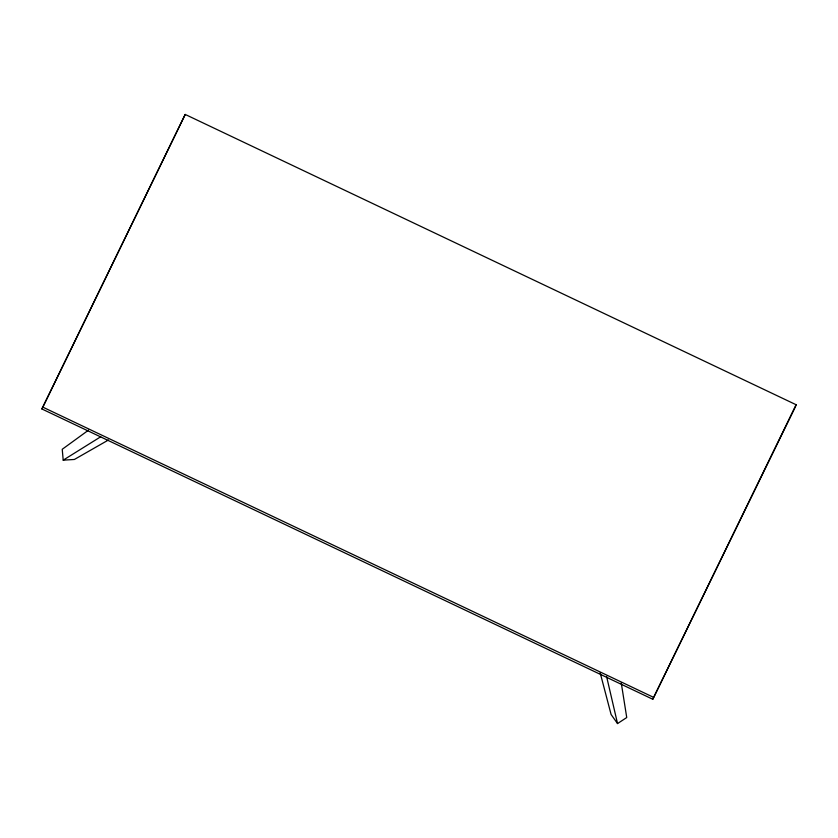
<?xml version="1.0" encoding="UTF-8"?>
<svg xmlns="http://www.w3.org/2000/svg" width="838" height="838" viewBox="0 0 838 838"><rect width="100%" height="100%" fill="white"/><g stroke="black" fill="none" stroke-linecap="round" stroke-linejoin="round"><path stroke-width="1.26" d="M41.9 408.975L185.219 114.439L796.1 404.723L795.451 406.692L652.781 699.259L41.9 408.975L185.219 114.439M652.781 699.259L796.1 404.723M88.535 430.156L62.232 449.283L63.206 460.156L74.393 459.465L108.469 439.981M600.165 672.767L611.091 714.489L617.533 723.561L626.74 717.538L621.251 682.907M63.206 460.156L100.717 436.766M42.549 407.006L653.441 697.289M606.576 676.413L617.533 723.561"/></g></svg>
